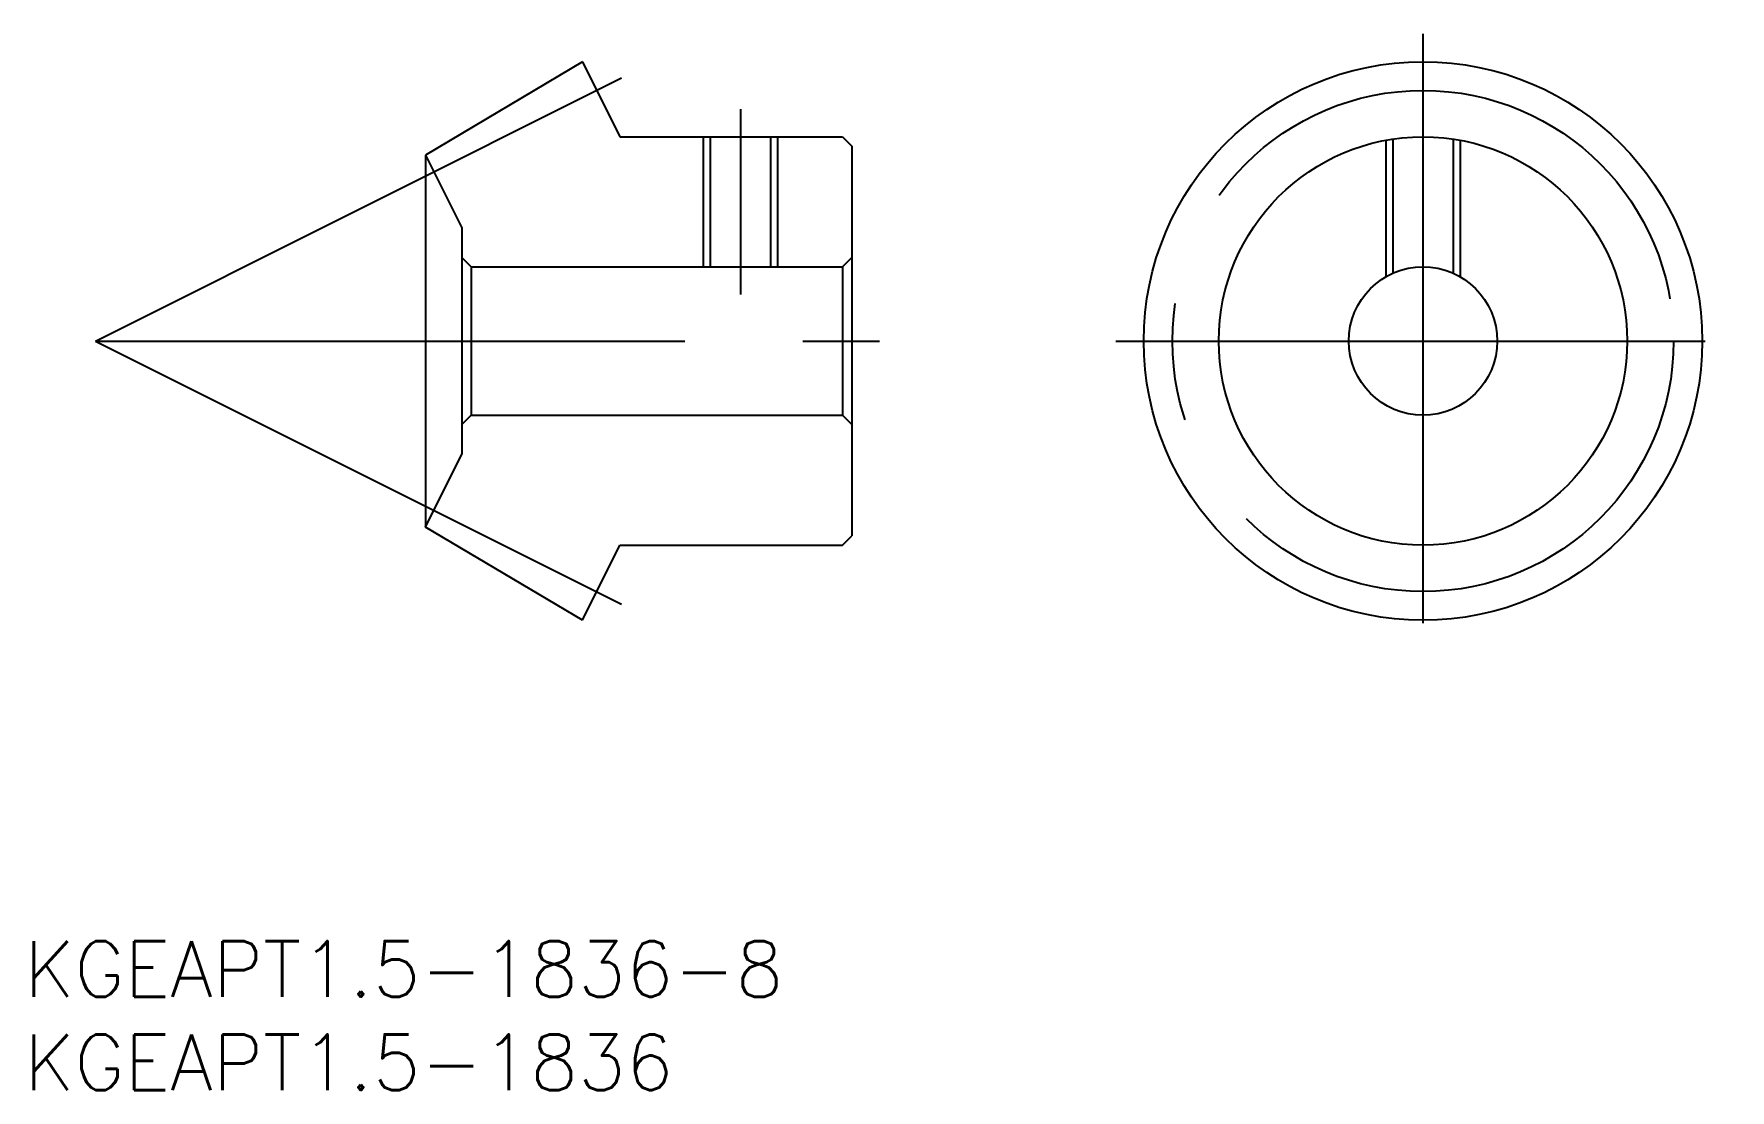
# Model space of a CAD drawing. Extents: x -74.8 to 16.5, y -40.4 to 16.5.
import ezdxf

# ---------------------------------------------------------------- set-up
doc = ezdxf.new("R2010")
doc.units = 0
doc.linetypes.add('CENTER', pattern=[50.8, 31.75, -6.35, 6.35, -6.35])
doc.linetypes.add('DASHED', pattern=[19.05, 12.7, -6.35])
doc.layers.get('0').update_dxf_attribs({"linetype": 'CONTINUOUS'})
doc.layers.add('CENTER', color=1, linetype='CENTER')
doc.styles.get("Standard").update_dxf_attribs({"font": 'txt.shx', "height": 3, "bigfont": 'bigfont.shx'})

# ---------------------------------------------------------------- blocks, each defined once
blk = doc.blocks.new('*U2')
at = {"color": 7, "linetype": 'CONTINUOUS'}
blk.add_text('KGEAPT1.5-1836-8', height=3, dxfattribs=at).set_placement((-75.354, -35.328))
blk = doc.blocks.new('*U3')
at = {"color": 7, "linetype": 'CONTINUOUS'}
blk.add_text('KGEAPT1.5-1836', height=3, dxfattribs=at).set_placement((-75.354, -40.356))

msp = doc.modelspace()

# ---------------------------------------------------------------- linework, layer by layer
at = {"color": 7, "linetype": 'CONTINUOUS'}
for p, q in [((-45.287, 15.045), (-53.737, 10.021)), ((-45.287, 15.045), (-43.267, 11)), ((-43.267, 11), (-31.277, 11)), ((-38.398, 11), (-38.398, 4)), ((-35.156, 11), (-35.156, 4)), ((-31.277, 11), (-30.777, 10.5)), ((-30.777, 10.5), (-30.777, -10.5)), ((-53.737, 10.021), (-53.737, -10.021)), ((-53.737, 10.021), (-51.777, 6.1)), ((-51.777, 6.1), (-51.777, -6.1)), ((-51.277, 4), (-51.777, 4.5)), ((-51.277, 4), (-31.277, 4)), ((-51.277, 4), (-51.277, -4)), ((-31.277, 4), (-30.777, 4.5)), ((-31.277, 4), (-31.277, -4)), ((-51.277, -4), (-51.777, -4.5)), ((-51.277, -4), (-31.277, -4)), ((-31.277, -4), (-30.777, -4.5)), ((-53.737, -10.021), (-51.777, -6.1)), ((-45.287, -15.045), (-53.737, -10.021)), ((-31.277, -11), (-30.777, -10.5)), ((-45.287, -15.045), (-43.267, -11)), ((-43.267, -11), (-31.277, -11))]:
    msp.add_line(p, q, dxfattribs=at)
at = {"color": 1, "linetype": 'CENTER'}
for q in [(-43.174, 14.171), (-43.174, -14.171)]:
    msp.add_line((-71.517, 0), q, dxfattribs=at)
at = {"color": 3, "linetype": 'CONTINUOUS'}
for p, q in [((-38.777, 11), (-38.777, 4)), ((-34.777, 11), (-34.777, 4))]:
    msp.add_line(p, q, dxfattribs=at)
at = {"color": 3, "linetype": 'DASHED'}
for p, q in [((-2, 10.817), (-2, 3.464)), ((-1.621, 10.88), (-1.621, 3.657)), ((1.621, 10.88), (1.621, 3.657)), ((2, 10.817), (2, 3.464))]:
    msp.add_line(p, q, dxfattribs=at)
at = {"color": 7, "linetype": 'CONTINUOUS'}
for radius in [15.045, 11, 4]:
    msp.add_circle((0, 0), radius, dxfattribs=at)
at = {"layer": 'CENTER', "color": 1, "linetype": 'CENTER'}
for p, q in [((0, 16.545), (0, -16.545)), ((-36.777, 12.5), (-36.777, 2.5)), ((-71.517, 0), (-29.277, 0)), ((-16.545, 0), (16.545, 0))]:
    msp.add_line(p, q, dxfattribs=at)
msp.add_circle((0, 0), 13.5, dxfattribs=at)

# ---------------------------------------------------------------- block references
at = {"color": 7, "linetype": 'CONTINUOUS'}
for name in ['*U2', '*U3']:
    msp.add_blockref(name, (0, 0), dxfattribs=at)

doc.saveas('drawing.dxf')
